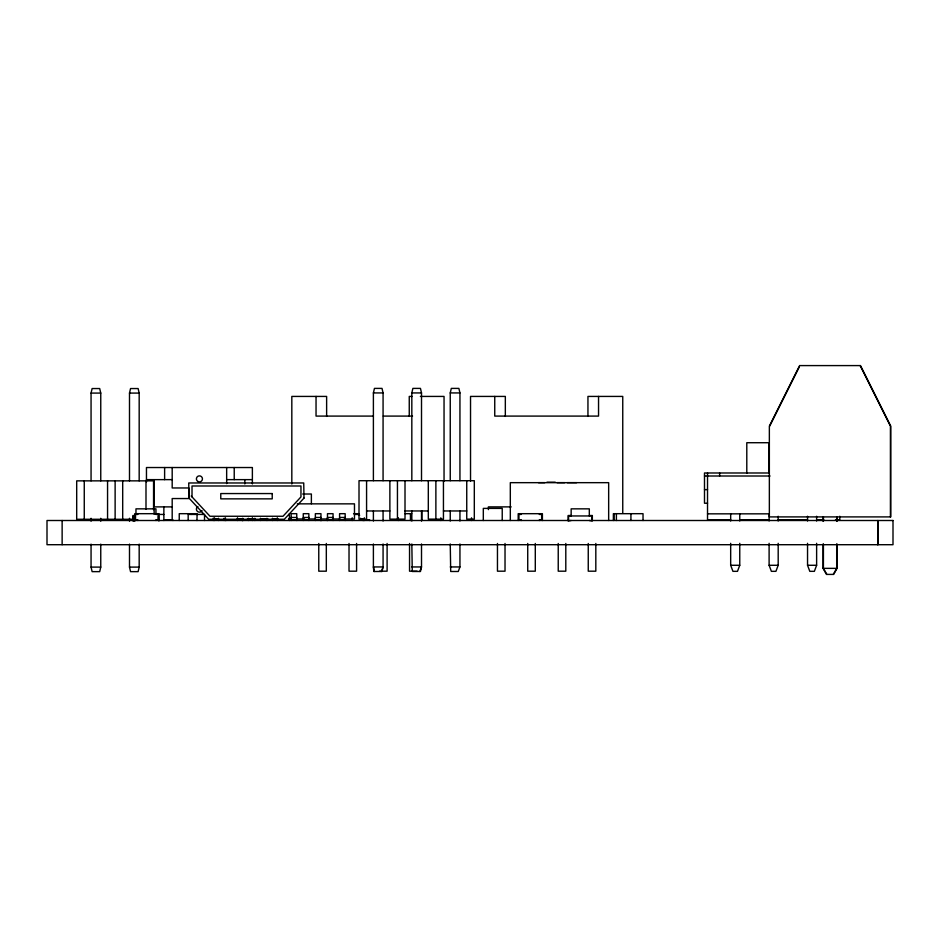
<?xml version="1.0" encoding="UTF-8"?>
<svg xmlns="http://www.w3.org/2000/svg" width="940" height="940" viewBox="0 0 940 940"><rect width="100%" height="100%" fill="white"/><g stroke="black" fill="none" stroke-linecap="round" stroke-linejoin="round"><path stroke-width="1.41" d="M91.062 480.857L91.062 393.085L92.12 388.549L99.687 388.549L100.756 393.085L100.756 480.857M129.497 480.857L129.497 393.085L130.554 388.549L138.121 388.549L139.179 393.085L139.179 480.857M100.756 544.131L100.756 567.102L99.687 571.638L92.12 571.638L91.062 567.102L91.062 544.131M139.179 544.131L139.179 567.102L138.121 571.638L130.554 571.638L129.497 567.102L129.497 544.131M373.392 480.704L373.392 392.932L374.449 388.396L382.016 388.396L383.073 392.932L383.073 480.704M411.826 480.704L411.826 392.932L412.883 388.396L420.45 388.396L421.508 392.932L421.508 480.704M450.248 480.704L450.248 392.932L451.318 388.396L458.885 388.396L459.942 392.932L459.942 480.704M381.405 571.485L383.073 566.949L383.073 543.978M419.839 571.485L421.508 566.949L421.508 543.978M459.942 543.978L459.942 566.949L458.274 571.485L450.707 571.485L450.248 543.978M739.757 543.32L739.757 565.281L737.489 571.332L732.942 571.332L730.674 565.281L730.674 543.32M778.191 543.32L778.191 565.281L775.923 571.332L771.376 571.332L769.108 565.281L769.108 543.32M816.625 543.32L816.625 565.281L814.357 571.332L809.81 571.332L807.542 565.281L807.542 543.32M769.707 426.114L799.329 366.882M833.286 574.411L836.694 568.359L836.694 544.06M837.035 544.06L837.035 568.359L833.639 574.411L826.483 574.411L823.076 568.359L823.076 544.06M91.062 393.085L100.756 393.085M129.497 393.085L139.179 393.085M373.392 392.932L383.073 392.932M411.826 392.932L421.508 392.932M450.248 392.932L459.942 392.932M412.037 396.422L409.253 396.422L409.253 416.42M420.392 396.422L444.044 396.422L444.044 481.08M373.051 416.091L316.04 416.091L316.04 396.422M383.285 416.091L412.531 416.091M769.355 472.985L704.495 472.985L704.495 503.241L707.526 503.241M704.495 476.004L770.048 476.004M146.464 479.635L172.184 479.635M226.658 479.635L252.378 479.635M546.962 482.208L555.246 482.208M704.495 489.623L707.526 489.623M302.704 494.017L311.375 494.017L311.375 503.77M297.252 503.852L354.474 503.852L354.474 518.986L344.204 518.986M172.184 506.883L154.031 506.883L154.031 479.635M511.172 506.883L488.389 506.883L488.389 509.598M366.577 510.961L389.877 510.961M405.011 510.961L428.311 510.961M443.445 510.961L466.745 510.961M353.546 513.687L358.927 513.687M404.976 513.687L411.697 513.687M707.526 513.839L769.108 513.839L769.108 520.983M158.825 514.438L163.866 514.438M354.474 514.45L357.505 514.45A3.032 3.032 0 0 1 359.644 515.332M134.96 515.508L132.951 515.508L132.951 520.948L134.96 520.948M571.156 515.508L568.124 515.508L568.124 520.948L571.156 520.502M589.31 515.508L592.341 515.508L592.341 520.948L589.31 520.502M291.153 517.47L296.746 517.47M303.256 517.47L308.861 517.47M315.358 517.47L320.963 517.47M327.473 517.47L333.065 517.47M339.575 517.47L345.168 517.47M213.615 518.986L218.021 518.986M237.091 518.986L242.966 518.986M247.361 518.986L254.705 518.986M260.568 518.986L267.912 518.986M272.306 518.986L278.181 518.986M288.451 518.986L291.388 518.986M297.252 518.986L304.595 518.986M308.99 518.986L314.865 518.986M320.728 518.986L328.072 518.986M332.466 518.986L339.81 518.986M133.633 519.279L76.692 519.279L76.692 480.857L153.561 480.857L153.561 509.668M218.526 519.738L224.12 519.738M242.732 519.738L248.336 519.738M254.834 519.738L260.439 519.738M266.948 519.738L272.541 519.738M291.153 519.738L296.746 519.738M303.256 519.738L308.861 519.738M315.358 519.738L320.963 519.738M327.473 519.738L333.065 519.738M339.575 519.738L345.168 519.738M163.866 519.89L172.948 519.89L172.948 520.502M730.674 519.89L707.526 519.89L707.526 472.985M739.757 519.89L769.108 519.89M778.191 519.89L807.542 519.89M816.625 519.89L823.863 519.89M835.437 519.89L839.773 519.89L839.773 516.26M730.674 565.281L739.757 565.281M769.108 565.281L778.191 565.281M807.542 565.281L816.625 565.281M411.826 566.949L421.508 566.949L420.45 571.485L412.272 571.485L411.826 543.978M450.248 566.949L459.942 566.949M91.062 567.102L100.756 567.102M129.497 567.102L139.179 567.102M823.076 568.359L837.035 568.359M379.537 571.191L387.104 571.191L387.104 543.485M417.113 571.191L409.546 571.191L409.546 543.485M191.22 496.038L209.984 516.26L283.011 516.26L300.964 496.907L300.964 485.992L192.018 485.992L192.018 496.907M826.824 574.411L823.417 568.359L823.417 544.06M860.147 365.589L890.415 426.114L890.415 516.906M374.449 571.485L373.392 566.949L373.392 543.978M837.035 516.906L837.035 521.195M836.694 516.906L836.694 521.195M823.417 516.906L823.417 521.195M823.076 516.906L823.076 521.195M816.625 516.26L816.625 520.983M807.542 516.26L807.542 520.983M778.191 516.26L778.191 520.983M768.732 473.22L768.732 442.716L746.795 442.716L746.795 473.22M739.757 513.839L739.757 520.983M730.674 513.839L730.674 520.983M719.629 472.985L719.629 476.004M643.03 520.502L643.03 513.687L613.374 513.687L613.374 520.502M630.928 513.687L630.928 520.502M622.75 513.369L622.75 396.422L587.947 396.422L587.947 416.42M616.393 513.687L616.393 520.502M614.125 514.438L614.125 519.738M608.662 520.502L608.662 482.666L510.314 482.666L510.314 520.502M598.545 396.422L598.545 416.091L494.746 416.091L494.746 396.422M595.819 543.485L595.819 571.191L588.252 571.191L588.252 543.485M591.883 520.502L591.883 515.954L568.582 515.954L568.582 520.502M589.31 515.954L589.31 508.846L571.156 508.846L571.156 515.954M576.608 482.666L567.208 482.666M565.798 543.485L565.798 571.191L558.231 571.191L558.231 543.485M564.717 482.666L557.079 482.666M544.801 482.666L538.491 482.666M542.404 520.502L542.404 513.687L518.198 513.687L518.198 520.502M539.372 513.687L539.372 514.438L541.652 514.438L541.652 519.738L539.372 519.738L539.372 520.502M535.295 543.485L535.295 571.191L527.728 571.191L527.728 543.485M521.218 513.687L521.218 514.438L518.951 514.438L518.951 519.738L521.218 519.738L521.218 520.502M505.332 416.42L505.332 396.422L470.529 396.422L470.529 481.08M505.027 543.485L505.027 571.191L497.46 571.191L497.46 543.485M502.23 520.502L502.23 508.387L483.313 508.387L483.313 520.502M471.516 517.811L471.516 520.502M466.745 480.704L466.745 519.139L474.312 519.139L474.312 480.704L359.01 480.704L359.01 519.139L366.577 519.139L366.577 480.704M459.942 510.961L459.942 521.007M450.248 510.961L450.248 521.007M443.445 480.704L443.445 519.139L428.311 519.139L428.311 480.704M440.801 517.811L440.801 520.502M435.878 480.704L435.878 519.139M421.884 511.043L421.884 520.502M421.508 510.961L421.508 521.007M411.826 510.961L411.826 521.007M410.463 513.687L410.463 520.502M405.011 480.704L405.011 519.139L389.877 519.139L389.877 480.704M398.349 517.776L398.349 520.502M397.444 480.704L397.444 519.139M383.073 510.961L383.073 521.007M373.392 510.961L373.392 521.007M369.608 520.502L369.608 519.738L363.557 519.738A2.268 2.268 0 0 1 361.595 518.61M364.309 517.776L364.309 520.502M356.589 543.485L356.589 571.191L349.022 571.191L349.022 543.485M352.206 517.776L352.206 520.502M345.191 518.257L345.191 520.502L345.168 513.687L339.575 513.687L339.587 520.502M333.065 520.502L333.065 513.687L327.473 513.687L327.484 520.502M327.108 518.281L327.108 520.502M326.627 416.42L326.627 396.422L291.823 396.422L291.823 484.006M326.321 543.485L326.321 571.191L318.766 571.191L318.766 543.485M320.975 520.502L320.963 513.687L315.358 513.687L315.358 520.502M308.861 520.502L308.861 513.687L303.256 513.687L303.256 520.502M296.77 520.502L296.746 513.687L291.153 513.687L291.165 520.502M289.403 513.687L289.403 520.502M277.3 517.776L277.3 520.502M272.553 518.257L272.553 520.502M266.96 518.257L266.96 520.502M260.451 518.257L260.439 520.502M254.858 518.257L254.834 520.502M252.378 483.924L252.378 467.532L146.464 467.532L146.464 482.091M252.378 517.74L252.378 520.502M248.348 518.257L248.348 520.502M244.823 479.635L244.823 483.936M242.732 518.257L242.732 520.502M237.503 517.776L237.503 520.502M234.225 467.532L234.225 479.635M226.658 467.532L226.658 483.63M225.905 519.89L225.905 520.502M225.4 517.776L225.4 520.502M224.12 518.257L224.131 520.502M218.526 518.257L218.538 520.502M214.508 517.776L214.508 520.502M213.298 518.069L213.298 520.502M204.52 520.502L204.52 514.438L188.176 514.438L188.176 520.502M202.405 513.687L202.405 514.438M196.954 520.502L197.106 513.687L179.246 513.687L179.246 520.502M191.349 513.687L191.349 514.438M172.184 467.532L172.184 487.966L188.834 487.966L188.834 498.553L172.184 498.553L172.184 519.89M164.618 467.532L164.618 479.635M163.866 506.883L163.866 520.502M158.978 520.948L158.978 513.687L134.761 513.687L134.761 520.502M158.519 515.954L158.519 520.502M155.946 520.502L155.946 519.738L158.214 519.738L158.214 514.438L155.946 514.438L155.946 508.846L135.971 508.846L135.971 514.168M154.137 508.846L154.137 514.168M145.994 480.857L145.994 509.315M137.792 513.687L137.792 514.438L135.525 514.438L135.525 519.738L137.792 519.738L137.792 520.502M133.398 515.954L133.398 520.502M129.497 518.293L129.497 521.16M122.694 480.857L122.694 519.279M115.127 480.857L115.127 519.279M107.56 480.857L107.56 519.279M100.756 518.293L100.756 521.16M91.062 518.293L91.062 521.16M84.259 480.857L84.259 519.279M62.134 520.502L62.134 544.707M363.557 520.502A3.032 3.032 0 0 1 360.631 518.257M357.505 513.687A3.784 3.784 0 0 1 359.397 514.192M243.131 520.361A3.431 3.431 0 0 1 242.109 520.513M321.315 520.502A3.431 3.431 0 0 1 319.964 520.22M202.041 510.655A3.032 3.032 0 0 1 197.283 511.289A3.032 3.032 0 0 1 197.905 506.531M383.073 566.949L382.016 571.485L373.838 571.485L373.392 566.949L383.073 566.949M799.623 365.589L769.355 426.114L769.355 516.906L890.756 516.906L890.756 426.114L860.5 365.589L799.623 365.589M303.996 498.106L284.327 519.279L208.668 519.279L188.999 498.106L188.74 482.972L303.738 482.972L303.996 498.106M272.224 493.559L220.771 493.559L220.771 498.858L272.224 498.858L272.224 493.559M893 520.502L47 520.502L47 544.707L893 544.707L893 520.502M877.866 544.707L877.866 520.502L877.795 544.707M197.905 481.503A3.032 3.032 0 0 0 202.453 478.883A3.032 3.032 0 0 0 197.905 476.263A3.032 3.032 0 0 0 197.905 481.503"/></g></svg>
